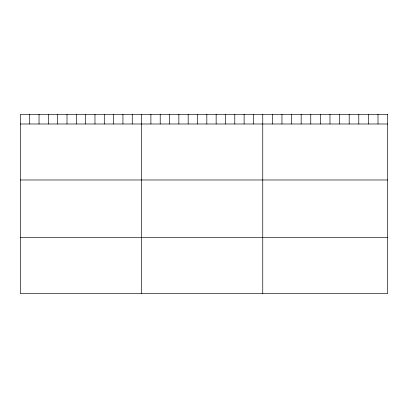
<?xml version="1.0" encoding="UTF-8"?>
<svg xmlns="http://www.w3.org/2000/svg" width="408" height="408" viewBox="0 0 408 408"><rect width="100%" height="100%" fill="white"/><g stroke="black" fill="none" stroke-linecap="round" stroke-linejoin="round"><path stroke-width="0.61" d="M20.4 123.991L387.6 123.991M20.4 179.979L387.6 179.979M20.4 237.66L387.6 237.66M377.997 114.352L377.997 123.991M368.393 114.352L368.393 123.991M358.79 114.352L358.79 123.991M349.187 114.352L349.187 123.991M339.584 114.352L339.584 123.991M329.98 114.352L329.98 123.991M320.372 114.352L320.372 123.991M310.769 114.352L310.769 123.991M301.165 114.352L301.165 123.991M291.562 114.352L291.562 123.991M281.959 114.352L281.959 123.991M272.355 114.352L272.355 123.991M262.752 114.352L262.752 293.648M253.429 114.352L253.429 123.991M244.112 114.352L244.112 123.991M234.789 114.352L234.789 123.991M225.466 114.352L225.466 123.991M216.148 114.352L216.148 123.991M206.825 114.352L206.825 123.991M197.503 114.352L197.503 123.991M188.18 114.352L188.18 123.991M178.862 114.352L178.862 123.991M169.539 114.352L169.539 123.991M160.216 114.352L160.216 123.991M150.899 114.352L150.899 123.991M141.576 114.352L141.576 293.648M132.253 114.352L132.253 123.991M122.936 114.352L122.936 123.991M113.613 114.352L113.613 123.991M104.29 114.352L104.29 123.991M94.972 114.352L94.972 123.991M85.649 114.352L85.649 123.991M76.327 114.352L76.327 123.991M67.004 114.352L67.004 123.991M57.686 114.352L57.686 123.991M48.363 114.352L48.363 123.991M39.041 114.352L39.041 123.991M29.723 114.352L29.723 123.991M387.6 114.352L20.4 114.352L20.4 293.648L387.6 293.648L387.6 114.352"/></g></svg>
